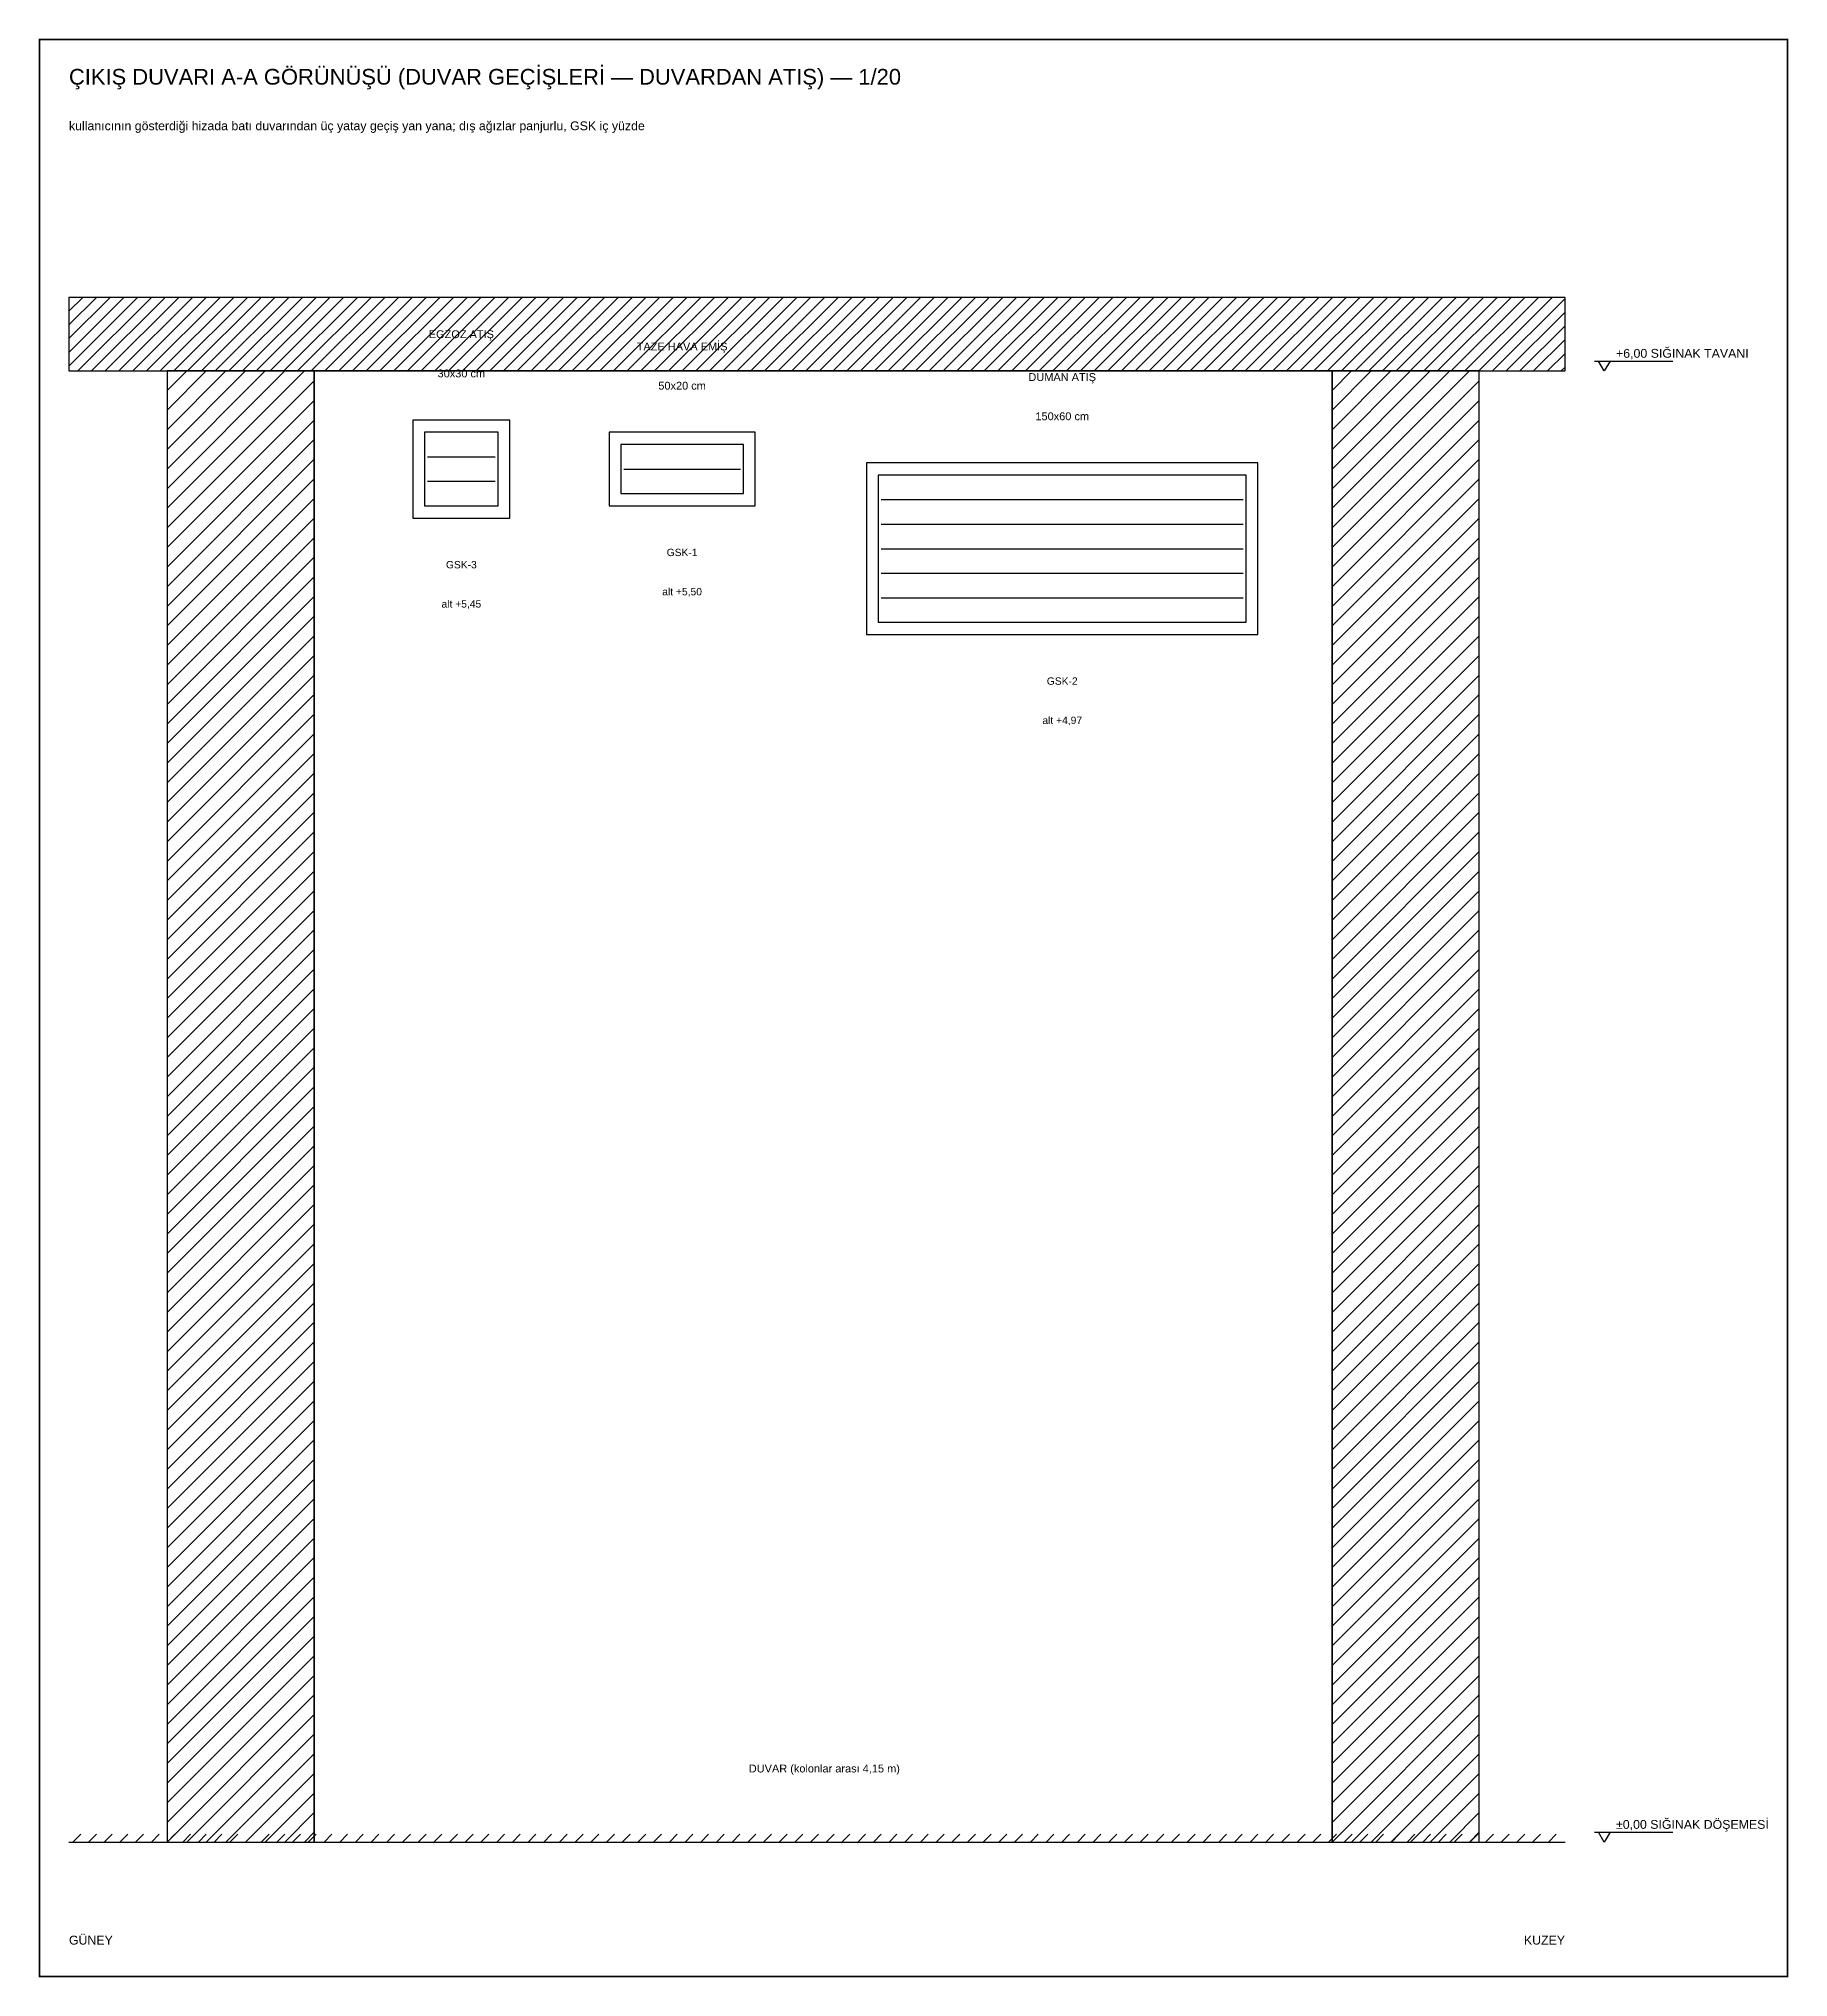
# Model space of a CAD drawing. Header units: centimetres. Extents: x -277999 to 283551, y -705288 to -693449.
# Drawn here: x 264169 to 265953, y -705288 to -703311 of the extents above; entities that cross this region are included whole.
import ezdxf
from ezdxf.enums import TextEntityAlignment as Align

# ---------------------------------------------------------------- set-up
doc = ezdxf.new("R2010")
doc.units = ezdxf.units.CM
for name, color, linetype in [('ROTAS-HAV-BASLIK', 7, 'Continuous'), ('ROTAS-HAV-CERCEVE', 7, 'Continuous'), ('ROTAS-HAV-GECIS', 2, 'Continuous'), ('ROTAS-HAV-KOT', 7, 'Continuous'), ('ROTAS-HAV-SEMA', 7, 'Continuous')]:
    doc.layers.add(name, color=color, linetype=linetype)
doc.styles.add('ROTAS', font='arial.ttf')

msp = doc.modelspace()

# ---------------------------------------------------------------- linework, layer by layer
at = {"layer": 'ROTAS-HAV-CERCEVE', "const_width": 1.5}
msp.add_lwpolyline([(264170, -705287.1), (265951.8, -705287.1), (265951.8, -703312), (264170, -703312)], close=True, dxfattribs=at)
at = {"layer": 'ROTAS-HAV-GECIS'}
for p, q in [((264565.5, -703737.5), (264634.5, -703737.5)), ((264765.5, -703750), (264884.5, -703750)), ((264565.5, -703762.5), (264634.5, -703762.5)), ((265028, -703781.2), (265397, -703781.2)), ((265028, -703806.2), (265397, -703806.2)), ((265028, -703831.2), (265397, -703831.2)), ((265028, -703856.2), (265397, -703856.2)), ((265028, -703881.2), (265397, -703881.2))]:
    msp.add_line(p, q, dxfattribs=at)
for points in [[(264550.5, -703800), (264649.5, -703800), (264649.5, -703700), (264550.5, -703700)], [(264562.5, -703787.5), (264637.5, -703787.5), (264637.5, -703712.5), (264562.5, -703712.5)], [(264750.5, -703787.5), (264899.5, -703787.5), (264899.5, -703712.5), (264750.5, -703712.5)], [(264762.5, -703775), (264887.5, -703775), (264887.5, -703725), (264762.5, -703725)], [(265013, -703918.8), (265412, -703918.8), (265412, -703743.8), (265013, -703743.8)], [(265025, -703906.2), (265400, -703906.2), (265400, -703756.2), (265025, -703756.2)]]:
    msp.add_lwpolyline(points, close=True, dxfattribs=at)
at = {"layer": 'ROTAS-HAV-KOT'}
for p, q in [((265755, -703640), (265835, -703640)), ((265755, -705140), (265835, -705140))]:
    msp.add_line(p, q, dxfattribs=at)
for points in [[(265765, -703650), (265759, -703640), (265771, -703640)], [(265765, -705150), (265759, -705140), (265771, -705140)]]:
    msp.add_lwpolyline(points, close=True, dxfattribs=at)
at = {"layer": 'ROTAS-HAV-SEMA'}
for p, q in [((264200, -703589), (264214, -703575)), ((264200, -703603), (264228, -703575)), ((264200, -703617), (264242, -703575)), ((264200, -703631), (264256, -703575)), ((264200, -703645), (264270, -703575)), ((264209, -703650), (264284, -703575)), ((264223, -703650), (264298, -703575)), ((264237, -703650), (264312, -703575)), ((264251, -703650), (264326, -703575)), ((264265, -703650), (264340, -703575)), ((264279, -703650), (264354, -703575)), ((264293, -703650), (264368, -703575)), ((264307, -703650), (264382, -703575)), ((264321, -703650), (264396, -703575)), ((264335, -703650), (264410, -703575)), ((264349, -703650), (264424, -703575)), ((264363, -703650), (264438, -703575)), ((264377, -703650), (264452, -703575)), ((264391, -703650), (264466, -703575)), ((264405, -703650), (264480, -703575)), ((264419, -703650), (264494, -703575)), ((264433, -703650), (264508, -703575)), ((264447, -703650), (264522, -703575)), ((264461, -703650), (264536, -703575)), ((264475, -703650), (264550, -703575)), ((264489, -703650), (264564, -703575)), ((264503, -703650), (264578, -703575)), ((264517, -703650), (264592, -703575)), ((264531, -703650), (264606, -703575)), ((264545, -703650), (264620, -703575)), ((264559, -703650), (264634, -703575)), ((264573, -703650), (264648, -703575)), ((264587, -703650), (264662, -703575)), ((264601, -703650), (264676, -703575)), ((264615, -703650), (264690, -703575)), ((264629, -703650), (264704, -703575)), ((264643, -703650), (264718, -703575)), ((264657, -703650), (264732, -703575)), ((264671, -703650), (264746, -703575)), ((264685, -703650), (264760, -703575)), ((264699, -703650), (264774, -703575)), ((264713, -703650), (264788, -703575)), ((264727, -703650), (264802, -703575)), ((264741, -703650), (264816, -703575)), ((264755, -703650), (264830, -703575)), ((264769, -703650), (264844, -703575)), ((264783, -703650), (264858, -703575)), ((264797, -703650), (264872, -703575)), ((264811, -703650), (264886, -703575)), ((264825, -703650), (264900, -703575)), ((264839, -703650), (264914, -703575)), ((264853, -703650), (264928, -703575)), ((264867, -703650), (264942, -703575)), ((264881, -703650), (264956, -703575)), ((264895, -703650), (264970, -703575)), ((264909, -703650), (264984, -703575)), ((264923, -703650), (264998, -703575)), ((264937, -703650), (265012, -703575)), ((264951, -703650), (265026, -703575)), ((264965, -703650), (265040, -703575)), ((264979, -703650), (265054, -703575)), ((264993, -703650), (265068, -703575)), ((265007, -703650), (265082, -703575)), ((265021, -703650), (265096, -703575)), ((265035, -703650), (265110, -703575)), ((265049, -703650), (265124, -703575)), ((265063, -703650), (265138, -703575)), ((265077, -703650), (265152, -703575)), ((265091, -703650), (265166, -703575)), ((265105, -703650), (265180, -703575)), ((265119, -703650), (265194, -703575)), ((265133, -703650), (265208, -703575)), ((265147, -703650), (265222, -703575)), ((265161, -703650), (265236, -703575)), ((265175, -703650), (265250, -703575)), ((265189, -703650), (265264, -703575)), ((265203, -703650), (265278, -703575)), ((265217, -703650), (265292, -703575)), ((265231, -703650), (265306, -703575)), ((265245, -703650), (265320, -703575)), ((265259, -703650), (265334, -703575)), ((265273, -703650), (265348, -703575)), ((265287, -703650), (265362, -703575)), ((265301, -703650), (265376, -703575)), ((265315, -703650), (265390, -703575)), ((265329, -703650), (265404, -703575)), ((265343, -703650), (265418, -703575)), ((265357, -703650), (265432, -703575)), ((265371, -703650), (265446, -703575)), ((265385, -703650), (265460, -703575)), ((265399, -703650), (265474, -703575)), ((265413, -703650), (265488, -703575)), ((265427, -703650), (265502, -703575)), ((265441, -703650), (265516, -703575)), ((265455, -703650), (265530, -703575)), ((265469, -703650), (265544, -703575)), ((265483, -703650), (265558, -703575)), ((265497, -703650), (265572, -703575)), ((265511, -703650), (265586, -703575)), ((265525, -703650), (265600, -703575)), ((265539, -703650), (265614, -703575)), ((265553, -703650), (265628, -703575)), ((265567, -703650), (265642, -703575)), ((265581, -703650), (265656, -703575)), ((265595, -703650), (265670, -703575)), ((265609, -703650), (265684, -703575)), ((265623, -703650), (265698, -703575)), ((265637, -703650), (265712, -703575)), ((265651, -703650), (265725, -703576)), ((265665, -703650), (265725, -703590)), ((265679, -703650), (265725, -703604)), ((265693, -703650), (265725, -703618)), ((265707, -703650), (265725, -703632)), ((264300, -703670), (264320, -703650)), ((264300, -703690), (264340, -703650)), ((264300, -703710), (264360, -703650)), ((264300, -703730), (264380, -703650)), ((264300, -703750), (264400, -703650)), ((264300, -703770), (264420, -703650)), ((264300, -703790), (264440, -703650)), ((265487.5, -703670), (265507.5, -703650)), ((265487.5, -703690), (265527.5, -703650)), ((265487.5, -703710), (265547.5, -703650)), ((265487.5, -703730), (265567.5, -703650)), ((265487.5, -703750), (265587.5, -703650)), ((265487.5, -703770), (265607.5, -703650)), ((265487.5, -703790), (265627.5, -703650)), ((265721, -703650), (265725, -703646)), ((264300, -703810), (264450, -703660)), ((265487.5, -703810), (265637.5, -703660)), ((264300, -703830), (264450, -703680)), ((265487.5, -703830), (265637.5, -703680)), ((264300, -703850), (264450, -703700)), ((265487.5, -703850), (265637.5, -703700)), ((264300, -703870), (264450, -703720)), ((265487.5, -703870), (265637.5, -703720)), ((264300, -703890), (264450, -703740)), ((265487.5, -703890), (265637.5, -703740)), ((264300, -703910), (264450, -703760)), ((265487.5, -703910), (265637.5, -703760)), ((264300, -703930), (264450, -703780)), ((265487.5, -703930), (265637.5, -703780)), ((264300, -703950), (264450, -703800)), ((265487.5, -703950), (265637.5, -703800)), ((264300, -703970), (264450, -703820)), ((265487.5, -703970), (265637.5, -703820)), ((264300, -703990), (264450, -703840)), ((265487.5, -703990), (265637.5, -703840)), ((264300, -704010), (264450, -703860)), ((265487.5, -704010), (265637.5, -703860)), ((264300, -704030), (264450, -703880)), ((265487.5, -704030), (265637.5, -703880)), ((264300, -704050), (264450, -703900)), ((265487.5, -704050), (265637.5, -703900)), ((264300, -704070), (264450, -703920)), ((265487.5, -704070), (265637.5, -703920)), ((264300, -704090), (264450, -703940)), ((265487.5, -704090), (265637.5, -703940)), ((264300, -704110), (264450, -703960)), ((265487.5, -704110), (265637.5, -703960)), ((264300, -704130), (264450, -703980)), ((265487.5, -704130), (265637.5, -703980)), ((264300, -704150), (264450, -704000)), ((265487.5, -704150), (265637.5, -704000)), ((264300, -704170), (264450, -704020)), ((265487.5, -704170), (265637.5, -704020)), ((264300, -704190), (264450, -704040)), ((265487.5, -704190), (265637.5, -704040)), ((264300, -704210), (264450, -704060)), ((265487.5, -704210), (265637.5, -704060)), ((264300, -704230), (264450, -704080)), ((265487.5, -704230), (265637.5, -704080)), ((264300, -704250), (264450, -704100)), ((265487.5, -704250), (265637.5, -704100)), ((264300, -704270), (264450, -704120)), ((265487.5, -704270), (265637.5, -704120)), ((264300, -704290), (264450, -704140)), ((265487.5, -704290), (265637.5, -704140)), ((264300, -704310), (264450, -704160)), ((265487.5, -704310), (265637.5, -704160)), ((264300, -704330), (264450, -704180)), ((265487.5, -704330), (265637.5, -704180)), ((264300, -704350), (264450, -704200)), ((265487.5, -704350), (265637.5, -704200)), ((264300, -704370), (264450, -704220)), ((265487.5, -704370), (265637.5, -704220)), ((264300, -704390), (264450, -704240)), ((265487.5, -704390), (265637.5, -704240)), ((264300, -704410), (264450, -704260)), ((265487.5, -704410), (265637.5, -704260)), ((264300, -704430), (264450, -704280)), ((265487.5, -704430), (265637.5, -704280)), ((264300, -704450), (264450, -704300)), ((265487.5, -704450), (265637.5, -704300)), ((264300, -704470), (264450, -704320)), ((265487.5, -704470), (265637.5, -704320)), ((264300, -704490), (264450, -704340)), ((265487.5, -704490), (265637.5, -704340)), ((264300, -704510), (264450, -704360)), ((265487.5, -704510), (265637.5, -704360)), ((264300, -704530), (264450, -704380)), ((265487.5, -704530), (265637.5, -704380)), ((264300, -704550), (264450, -704400)), ((265487.5, -704550), (265637.5, -704400)), ((264300, -704570), (264450, -704420)), ((265487.5, -704570), (265637.5, -704420)), ((264300, -704590), (264450, -704440)), ((265487.5, -704590), (265637.5, -704440)), ((264300, -704610), (264450, -704460)), ((265487.5, -704610), (265637.5, -704460)), ((264300, -704630), (264450, -704480)), ((265487.5, -704630), (265637.5, -704480)), ((264300, -704650), (264450, -704500)), ((265487.5, -704650), (265637.5, -704500)), ((264300, -704670), (264450, -704520)), ((265487.5, -704670), (265637.5, -704520)), ((264300, -704690), (264450, -704540)), ((265487.5, -704690), (265637.5, -704540)), ((264300, -704710), (264450, -704560)), ((265487.5, -704710), (265637.5, -704560)), ((264300, -704730), (264450, -704580)), ((265487.5, -704730), (265637.5, -704580)), ((264300, -704750), (264450, -704600)), ((265487.5, -704750), (265637.5, -704600)), ((264300, -704770), (264450, -704620)), ((265487.5, -704770), (265637.5, -704620)), ((264300, -704790), (264450, -704640)), ((265487.5, -704790), (265637.5, -704640)), ((264300, -704810), (264450, -704660)), ((265487.5, -704810), (265637.5, -704660)), ((264300, -704830), (264450, -704680)), ((265487.5, -704830), (265637.5, -704680)), ((264300, -704850), (264450, -704700)), ((265487.5, -704850), (265637.5, -704700)), ((264300, -704870), (264450, -704720)), ((265487.5, -704870), (265637.5, -704720)), ((264300, -704890), (264450, -704740)), ((265487.5, -704890), (265637.5, -704740)), ((264300, -704910), (264450, -704760)), ((265487.5, -704910), (265637.5, -704760)), ((264300, -704930), (264450, -704780)), ((265487.5, -704930), (265637.5, -704780)), ((264300, -704950), (264450, -704800)), ((265487.5, -704950), (265637.5, -704800)), ((264300, -704970), (264450, -704820)), ((265487.5, -704970), (265637.5, -704820)), ((264300, -704990), (264450, -704840)), ((265487.5, -704990), (265637.5, -704840)), ((264300, -705010), (264450, -704860)), ((265487.5, -705010), (265637.5, -704860)), ((264300, -705030), (264450, -704880)), ((265487.5, -705030), (265637.5, -704880)), ((264300, -705050), (264450, -704900)), ((265487.5, -705050), (265637.5, -704900)), ((264300, -705070), (264450, -704920)), ((265487.5, -705070), (265637.5, -704920)), ((264300, -705090), (264450, -704940)), ((265487.5, -705090), (265637.5, -704940)), ((264300, -705110), (264450, -704960)), ((265487.5, -705110), (265637.5, -704960)), ((264300, -705130), (264450, -704980)), ((265487.5, -705130), (265637.5, -704980)), ((264300, -705150), (264450, -705000)), ((265487.5, -705150), (265637.5, -705000)), ((264320, -705150), (264450, -705020)), ((265507.5, -705150), (265637.5, -705020)), ((264340, -705150), (264450, -705040)), ((265527.5, -705150), (265637.5, -705040)), ((264360, -705150), (264450, -705060)), ((265547.5, -705150), (265637.5, -705060)), ((264380, -705150), (264450, -705080)), ((265567.5, -705150), (265637.5, -705080)), ((264400, -705150), (264450, -705100)), ((265587.5, -705150), (265637.5, -705100)), ((264420, -705150), (264450, -705120)), ((265607.5, -705150), (265637.5, -705120)), ((264440, -705150), (264450, -705140)), ((265627.5, -705150), (265637.5, -705140)), ((264200, -705150), (265725, -705150)), ((264200, -705150), (265725, -705150)), ((264204, -705150), (264212, -705142)), ((264220, -705150), (264228, -705142)), ((264236, -705150), (264244, -705142)), ((264252, -705150), (264260, -705142)), ((264268, -705150), (264276, -705142)), ((264284, -705150), (264292, -705142)), ((264300, -705150), (264308, -705142)), ((264316, -705150), (264324, -705142)), ((264332, -705150), (264340, -705142)), ((264348, -705150), (264356, -705142)), ((264364, -705150), (264372, -705142)), ((264380, -705150), (264388, -705142)), ((264396, -705150), (264404, -705142)), ((264412, -705150), (264420, -705142)), ((264428, -705150), (264436, -705142)), ((264444, -705150), (264452, -705142)), ((264460, -705150), (264468, -705142)), ((264476, -705150), (264484, -705142)), ((264492, -705150), (264500, -705142)), ((264508, -705150), (264516, -705142)), ((264524, -705150), (264532, -705142)), ((264540, -705150), (264548, -705142)), ((264556, -705150), (264564, -705142)), ((264572, -705150), (264580, -705142)), ((264588, -705150), (264596, -705142)), ((264604, -705150), (264612, -705142)), ((264620, -705150), (264628, -705142)), ((264636, -705150), (264644, -705142)), ((264652, -705150), (264660, -705142)), ((264668, -705150), (264676, -705142)), ((264684, -705150), (264692, -705142)), ((264700, -705150), (264708, -705142)), ((264716, -705150), (264724, -705142)), ((264732, -705150), (264740, -705142)), ((264748, -705150), (264756, -705142)), ((264764, -705150), (264772, -705142)), ((264780, -705150), (264788, -705142)), ((264796, -705150), (264804, -705142)), ((264812, -705150), (264820, -705142)), ((264828, -705150), (264836, -705142)), ((264844, -705150), (264852, -705142)), ((264860, -705150), (264868, -705142)), ((264876, -705150), (264884, -705142)), ((264892, -705150), (264900, -705142)), ((264908, -705150), (264916, -705142)), ((264924, -705150), (264932, -705142)), ((264940, -705150), (264948, -705142)), ((264956, -705150), (264964, -705142)), ((264972, -705150), (264980, -705142)), ((264988, -705150), (264996, -705142)), ((265004, -705150), (265012, -705142)), ((265020, -705150), (265028, -705142)), ((265036, -705150), (265044, -705142)), ((265052, -705150), (265060, -705142)), ((265068, -705150), (265076, -705142)), ((265084, -705150), (265092, -705142)), ((265100, -705150), (265108, -705142)), ((265116, -705150), (265124, -705142)), ((265132, -705150), (265140, -705142)), ((265148, -705150), (265156, -705142)), ((265164, -705150), (265172, -705142)), ((265180, -705150), (265188, -705142)), ((265196, -705150), (265204, -705142)), ((265212, -705150), (265220, -705142)), ((265228, -705150), (265236, -705142)), ((265244, -705150), (265252, -705142)), ((265260, -705150), (265268, -705142)), ((265276, -705150), (265284, -705142)), ((265292, -705150), (265300, -705142)), ((265308, -705150), (265316, -705142)), ((265324, -705150), (265332, -705142)), ((265340, -705150), (265348, -705142)), ((265356, -705150), (265364, -705142)), ((265372, -705150), (265380, -705142)), ((265388, -705150), (265396, -705142)), ((265404, -705150), (265412, -705142)), ((265420, -705150), (265428, -705142)), ((265436, -705150), (265444, -705142)), ((265452, -705150), (265460, -705142)), ((265468, -705150), (265476, -705142)), ((265484, -705150), (265492, -705142)), ((265500, -705150), (265508, -705142)), ((265516, -705150), (265524, -705142)), ((265532, -705150), (265540, -705142)), ((265548, -705150), (265556, -705142)), ((265564, -705150), (265572, -705142)), ((265580, -705150), (265588, -705142)), ((265596, -705150), (265604, -705142)), ((265612, -705150), (265620, -705142)), ((265628, -705150), (265636, -705142)), ((265644, -705150), (265652, -705142)), ((265660, -705150), (265668, -705142)), ((265676, -705150), (265684, -705142)), ((265692, -705150), (265700, -705142)), ((265708, -705150), (265716, -705142))]:
    msp.add_line(p, q, dxfattribs=at)
for points in [[(264200, -703650), (265725, -703650), (265725, -703575), (264200, -703575)], [(264300, -705150), (264450, -705150), (264450, -703650), (264300, -703650)], [(264450, -705150), (265487.5, -705150), (265487.5, -703650), (264450, -703650)], [(265487.5, -705150), (265637.5, -705150), (265637.5, -703650), (265487.5, -703650)]]:
    msp.add_lwpolyline(points, close=True, dxfattribs=at)

# ---------------------------------------------------------------- texts
at = {"layer": 'ROTAS-HAV-BASLIK', "style": 'ROTAS'}
msp.add_text('ÇIKIŞ DUVARI A-A GÖRÜNÜŞÜ (DUVAR GEÇİŞLERİ — DUVARDAN ATIŞ) — 1/20', height=16, dxfattribs=at).set_placement((264200, -703350), align=Align.MIDDLE_LEFT)
at = {"layer": 'ROTAS-HAV-GECIS', "style": 'ROTAS'}
for s, height, p in [('EGZOZ ATIŞ', 8, (264600, -703612.5)), ('TAZE HAVA EMİŞ', 8, (264825, -703625)), ('30x30 cm', 8, (264600, -703652.5)), ('DUMAN ATIŞ', 8, (265212.5, -703656.2)), ('50x20 cm', 8, (264825, -703665)), ('150x60 cm', 8, (265212.5, -703696.2)), ('GSK-1', 7.5, (264825, -703835)), ('GSK-3', 7.5, (264600, -703847.5)), ('alt +5,50', 7.5, (264825, -703875)), ('alt +5,45', 7.5, (264600, -703887.5)), ('GSK-2', 7.5, (265212.5, -703966.2)), ('alt +4,97', 7.5, (265212.5, -704006.2))]:
    msp.add_text(s, height=height, dxfattribs=at).set_placement(p, align=Align.MIDDLE_CENTER)
at = {"layer": 'ROTAS-HAV-KOT', "style": 'ROTAS'}
for s, p in [('+6,00 SIĞINAK TAVANI', (265777, -703632)), ('±0,00 SIĞINAK DÖŞEMESİ', (265777, -705132))]:
    msp.add_text(s, height=9, dxfattribs=at).set_placement(p, align=Align.MIDDLE_LEFT)
at = {"layer": 'ROTAS-HAV-SEMA', "style": 'ROTAS'}
for s, p in [('kullanıcının gösterdiği hizada batı duvarından üç yatay geçiş yan yana; dış ağızlar panjurlu, GSK iç yüzde', (264200, -703400)), ('GÜNEY', (264200, -705250))]:
    msp.add_text(s, height=9, dxfattribs=at).set_placement(p, align=Align.MIDDLE_LEFT)
msp.add_text('DUVAR (kolonlar arası 4,15 m)', height=8, dxfattribs=at).set_placement((264970, -705075), align=Align.MIDDLE_CENTER)
msp.add_text('KUZEY', height=9, dxfattribs=at).set_placement((265725, -705250), align=Align.MIDDLE_RIGHT)

doc.saveas('drawing.dxf')
